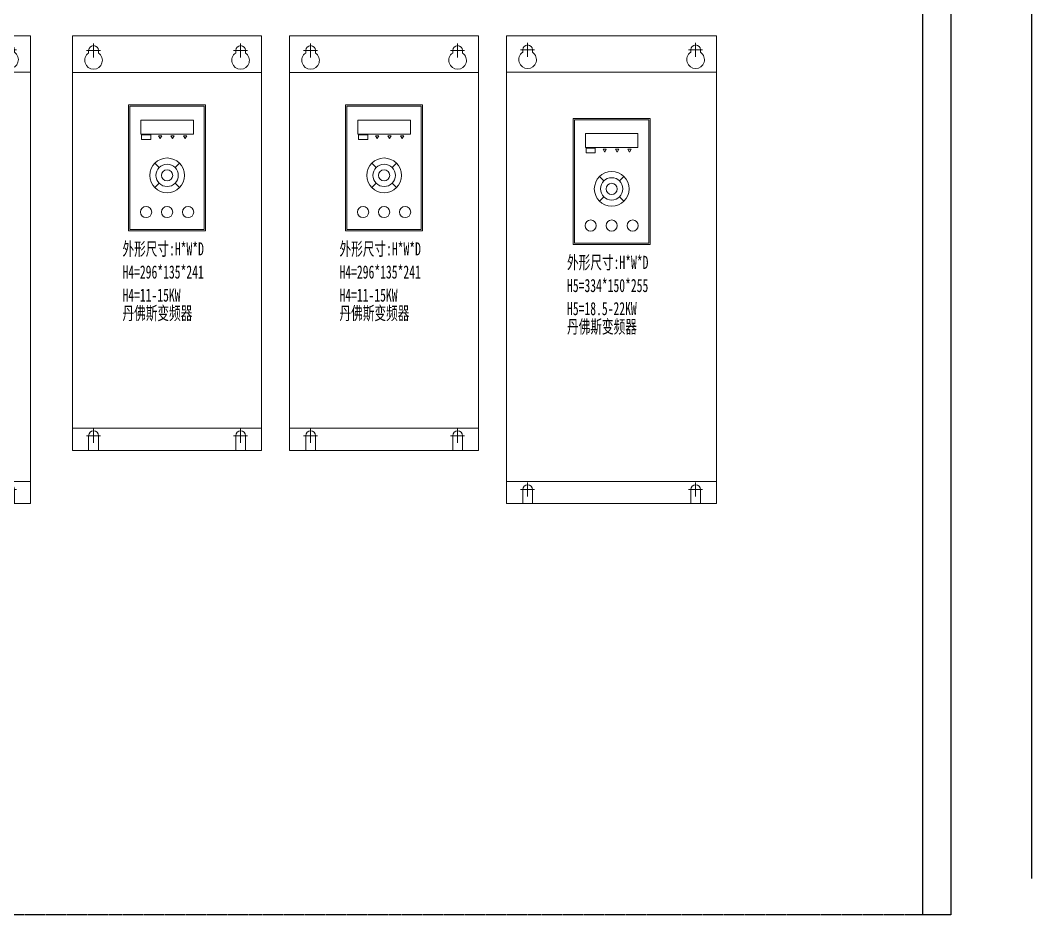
# Model space of a CAD drawing. Extents: x 384046 to 385304, y 295789 to 297989.
# Drawn here: x 384581 to 385304, y 295789 to 296427 of the extents above; entities that cross this region are included whole.
import ezdxf

# ---------------------------------------------------------------- set-up
doc = ezdxf.new("R2010")
doc.units = 0
doc.header["$MEASUREMENT"] = 0
doc.linetypes.add('DASHED', pattern=[0.75, 0.5, -0.25])
doc.layers.add('布置图', color=30, linetype='Continuous')
doc.layers.add('细线', color=7, linetype='Continuous', lineweight=0)
doc.layers.add('细线 @ 1', color=7, linetype='Continuous', lineweight=0)
doc.styles.add('仿宋', font='simfang.ttf', dxfattribs={"width": 0.6})

# ---------------------------------------------------------------- blocks, each defined once
blk = doc.blocks.new('Manufacturer光辉PartName变频器Series22KWShellFrameLimitingCurrentRemarkPartTypeMinCurrent0MaxCurrent0PolesMinPower18MaxPower22LibType2DelFlgfalseUpdateDate')
at = {"layer": '细线', "color": 1, "transparency": 33554687}
for p, q in [((-60, 162), (-60, 152)), ((60, 162), (60, 152)), ((-65, 157), (-55, 157)), ((65, 157), (55, 157)), ((-65, -157), (-55, -157)), ((-60, -152), (-60, -162)), ((65, -157), (55, -157)), ((60, -152), (60, -162))]:
    blk.add_line(p, q, dxfattribs=at)
at = {"layer": '细线', "color": 0, "transparency": 33554687}
for p, q in [((-63.5, 157), (-63.5, 155.24)), ((-56.5, 157), (-56.5, 155.24)), ((56.5, 157), (56.5, 155.24)), ((63.5, 157), (63.5, 155.24)), ((-8.73, 66.51), (-5.62, 63.39)), ((5.69, 63.39), (8.8, 66.51)), ((-5.62, 52.09), (-8.73, 48.97)), ((5.69, 52.09), (8.8, 48.97))]:
    blk.add_line(p, q, dxfattribs=at)
for points in [[(-75, -167), (75, -167), (75, 167), (-75, 167)], [(-75, 141.12), (75, 141.12), (75, -151.17), (-75, -151.17)], [(-27.5, 18.07), (27.5, 18.07), (27.5, 108.07), (-27.5, 108.07)], [(-26.5, 19.07), (26.5, 19.07), (26.5, 107.07), (-26.5, 107.07)], [(-18.73, 97.17), (18.8, 97.17), (18.8, 87.27), (-18.73, 87.27)], [(-18.23, 86.77), (-11.65, 86.77), (-11.65, 83.35), (-18.23, 83.35)], [(-6.12, 86.02), (-4.95, 84), (-3.78, 86.02)], [(2.77, 86.02), (3.94, 84), (5.11, 86.02)], [(11.66, 86.02), (12.83, 84), (14, 86.02)]]:
    blk.add_lwpolyline(points, close=True, dxfattribs=at)
for points in [[(-56.5, -157), (-56.5, -167), (-63.5, -167), (-63.5, -157)], [(56.5, -157), (56.5, -167), (63.5, -167), (63.5, -157)]]:
    blk.add_lwpolyline(points, dxfattribs=at)
for centre, radius in [((0.04, 57.74), 12.4), ((0.04, 57.74), 7.99), ((0.04, 57.74), 4), ((-14.96, 31.55), 4), ((0.04, 31.55), 4), ((15.04, 31.55), 4)]:
    blk.add_circle(centre, radius, dxfattribs=at)
for centre, radius, start, end in [((-60, 157), 3.5, 0, 180), ((60, 157), 3.5, 0, 180), ((-60, 150), 6.3, 123.74899, 56.25101), ((60, 150), 6.3, 123.74899, 56.25101), ((-60, -157), 3.5, 0, 180), ((60, -157), 3.5, 0, 180)]:
    blk.add_arc(centre, radius, start, end, dxfattribs=at)
at = {"layer": '细线 @ 1', "color": 4, "transparency": 33554687, "style": '仿宋', "width": 0.65}
for s, p in [('外形尺寸:H*W*D', (-31.84, 0.55)), ('H5=334*150*255', (-31.84, -15.94)), ('H5=18.5-22KW', (-31.84, -32.43)), ('丹佛斯变频器', (-31.84, -45.34))]:
    blk.add_text(s, height=9.375, dxfattribs=at).set_placement(p)
blk = doc.blocks.new('Manufacturer光辉PartName变频器Series15KWShellFrameLimitingCurrentRemarkPartTypeMinCurrent0MaxCurrent0PolesMinPower11MaxPower15LibType2DelFlgfalseUpdateDate')
at = {"layer": '细线', "color": 1, "transparency": 33554687}
for p, q in [((-57.5, 137.5), (-47.5, 137.5)), ((-52.5, 142.5), (-52.5, 132.5)), ((47.5, 137.5), (57.5, 137.5)), ((52.5, 142.5), (52.5, 132.5)), ((-52.5, -132.5), (-52.5, -142.5)), ((52.5, -132.5), (52.5, -142.5)), ((-57.5, -137.5), (-47.5, -137.5)), ((47.5, -137.5), (57.5, -137.5))]:
    blk.add_line(p, q, dxfattribs=at)
at = {"layer": '细线', "color": 0, "transparency": 33554687}
for p, q in [((-56, 137.5), (-56, 135.74)), ((-49, 137.5), (-49, 135.74)), ((49, 137.5), (49, 135.74)), ((56, 137.5), (56, 135.74)), ((-8.73, 57.14), (-5.62, 54.03)), ((5.69, 54.03), (8.8, 57.14)), ((-5.62, 42.72), (-8.73, 39.61)), ((5.69, 42.72), (8.8, 39.61))]:
    blk.add_line(p, q, dxfattribs=at)
for points in [[(-67.5, -148), (67.5, -148), (67.5, 148), (-67.5, 148)], [(-67.5, 121.85), (67.5, 121.85), (67.5, -132.23), (-67.5, -132.23)], [(-27.5, 8.71), (27.5, 8.71), (27.5, 98.71), (-27.5, 98.71)], [(-26.5, 9.71), (26.5, 9.71), (26.5, 97.71), (-26.5, 97.71)], [(-18.73, 87.8), (18.8, 87.8), (18.8, 77.9), (-18.73, 77.9)], [(-18.23, 77.4), (-11.65, 77.4), (-11.65, 73.98), (-18.23, 73.98)], [(-6.12, 76.66), (-4.95, 74.63), (-3.78, 76.66)], [(2.77, 76.66), (3.94, 74.63), (5.11, 76.66)], [(11.66, 76.66), (12.83, 74.63), (14, 76.66)]]:
    blk.add_lwpolyline(points, close=True, dxfattribs=at)
for points in [[(-49, -137.5), (-49, -148), (-56, -148), (-56, -137.5)], [(49, -137.5), (49, -148), (56, -148), (56, -137.5)]]:
    blk.add_lwpolyline(points, dxfattribs=at)
for centre, radius in [((0.04, 48.38), 12.4), ((0.04, 48.38), 7.99), ((0.04, 48.38), 4), ((-14.96, 22.18), 4), ((0.04, 22.18), 4), ((15.04, 22.18), 4)]:
    blk.add_circle(centre, radius, dxfattribs=at)
for centre, radius, start, end in [((-52.5, 137.5), 3.5, 0, 180), ((52.5, 137.5), 3.5, 0, 180), ((-52.5, 130.5), 6.3, 123.74899, 56.25101), ((52.5, 130.5), 6.3, 123.74899, 56.25101), ((-52.5, -137.5), 3.5, 0, 180), ((52.5, -137.5), 3.5, 0, 180)]:
    blk.add_arc(centre, radius, start, end, dxfattribs=at)
at = {"layer": '细线 @ 1', "color": 4, "transparency": 33554687, "style": '仿宋', "width": 0.65}
for s, p in [('外形尺寸:H*W*D', (-31.84, -8.82)), ('H4=296*135*241', (-31.84, -25.31)), ('H4=11-15KW', (-31.84, -41.8)), ('丹佛斯变频器', (-31.84, -54.7))]:
    blk.add_text(s, height=9.375, dxfattribs=at).set_placement(p)

msp = doc.modelspace()

# ---------------------------------------------------------------- linework, layer by layer
at = {"color": 0, "transparency": 33554687}
msp.add_line((385303.66, 295814.45), (385303.66, 297894.45), dxfattribs=at)
at = {"color": 2}
msp.add_lwpolyline([(385225.88, 297988.51), (385245.88, 297988.51), (385245.88, 295788.51), (385225.88, 295788.51)], close=True, dxfattribs=at)
at = {"layer": '布置图', "linetype": 'DASHED'}
msp.add_lwpolyline([(384045.88, 297988.51), (385245.88, 297988.51), (385245.88, 295788.51), (384045.88, 295788.51)], close=True, dxfattribs=at)

# ---------------------------------------------------------------- block references
for name, p in [('Manufacturer光辉PartName变频器Series22KWShellFrameLimitingCurrentRemarkPartTypeMinCurrent0MaxCurrent0PolesMinPower18MaxPower22LibType2DelFlgfalseUpdateDate', (384513.59, 296249.11)), ('Manufacturer光辉PartName变频器Series15KWShellFrameLimitingCurrentRemarkPartTypeMinCurrent0MaxCurrent0PolesMinPower11MaxPower15LibType2DelFlgfalseUpdateDate', (384686.09, 296268.11)), ('Manufacturer光辉PartName变频器Series15KWShellFrameLimitingCurrentRemarkPartTypeMinCurrent0MaxCurrent0PolesMinPower11MaxPower15LibType2DelFlgfalseUpdateDate', (384841.09, 296268.11)), ('Manufacturer光辉PartName变频器Series22KWShellFrameLimitingCurrentRemarkPartTypeMinCurrent0MaxCurrent0PolesMinPower18MaxPower22LibType2DelFlgfalseUpdateDate', (385003.59, 296249.11))]:
    msp.add_blockref(name, p)

doc.saveas('drawing.dxf')
